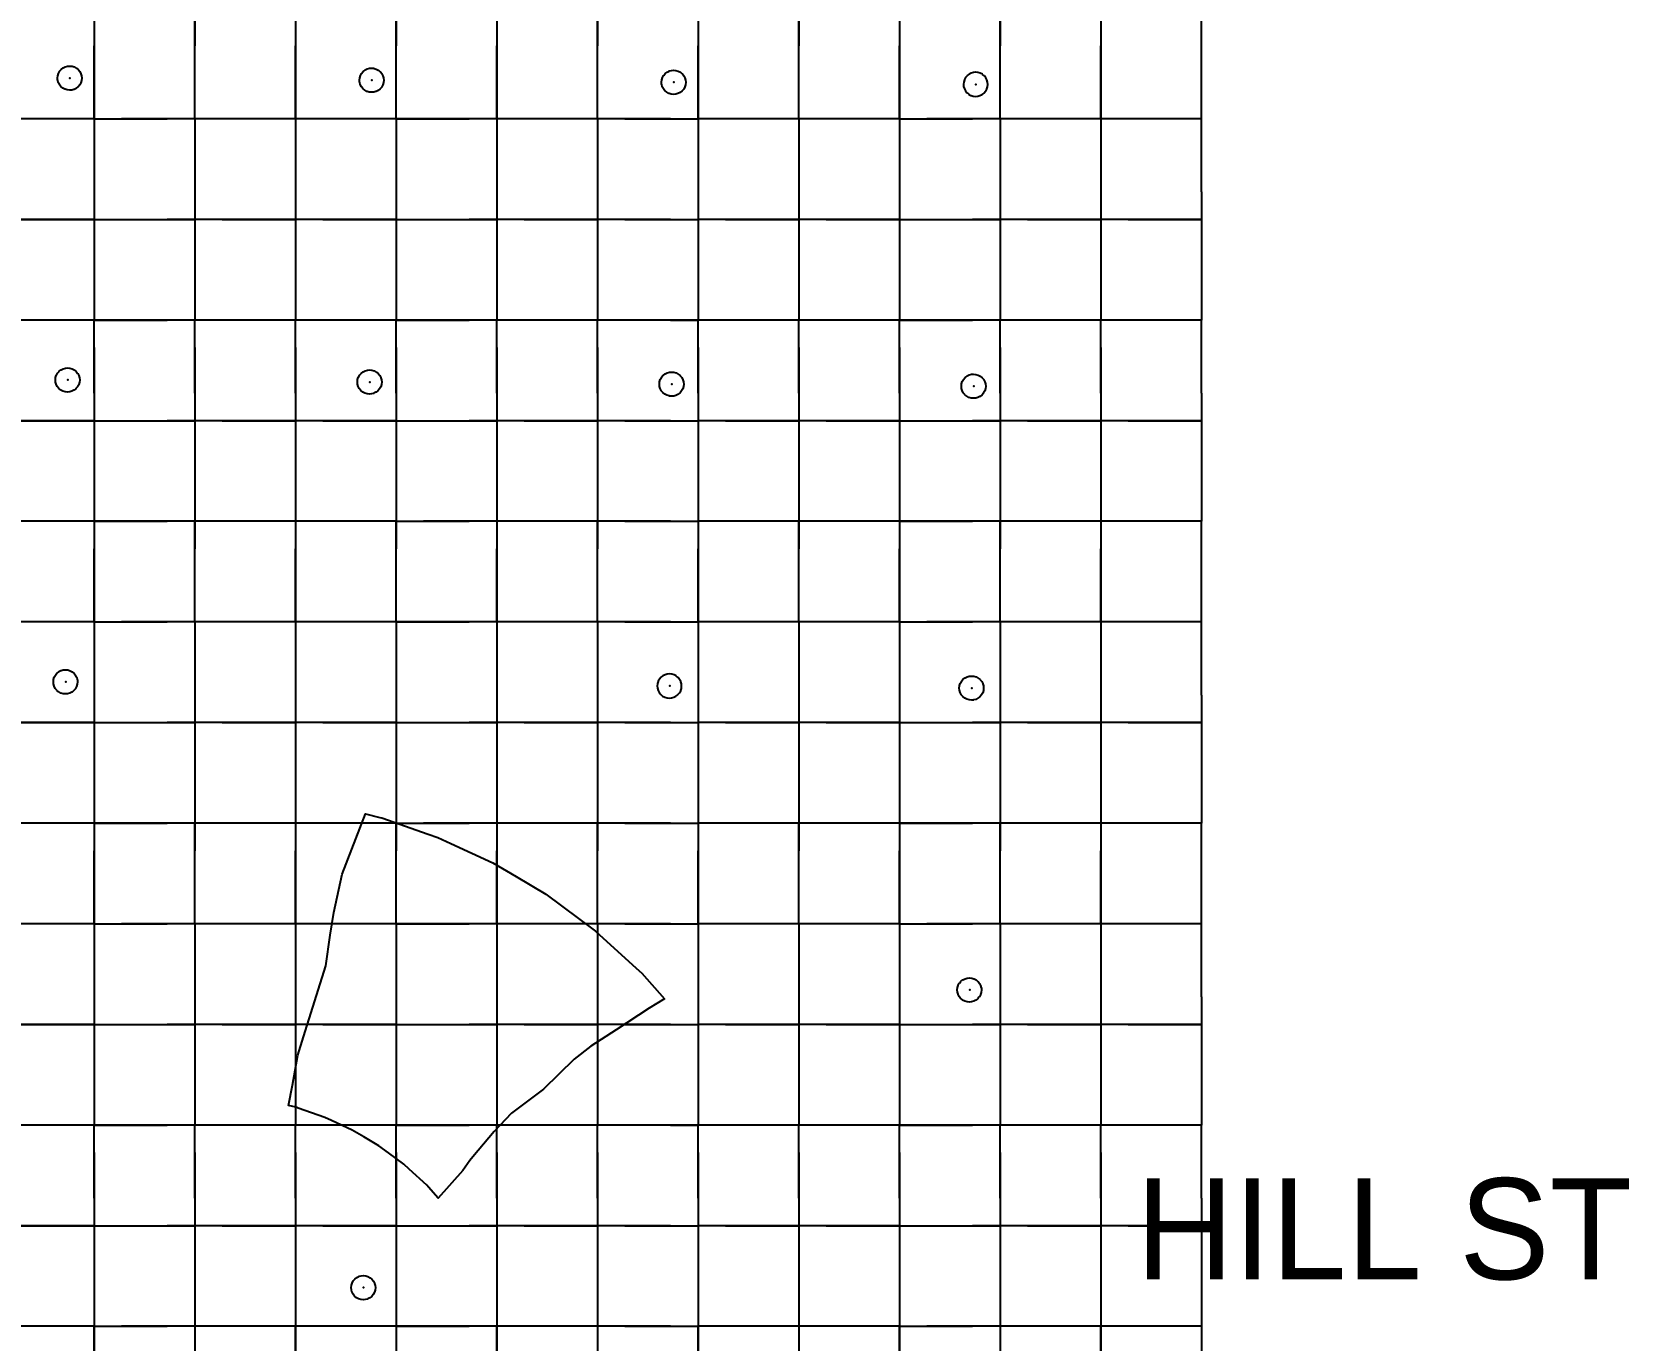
# Model space of a CAD drawing. Header units: metres. Extents: x 0 to 438, y -24 to 612.
# Drawn here: x 255.4 to 398.2, y 295.8 to 412.8 of the extents above; entities that cross this region are included whole.
import ezdxf

# ---------------------------------------------------------------- set-up
doc = ezdxf.new("R2010")
doc.units = ezdxf.units.M
for name, color, linetype in [('LAYER_01_CUT', 7, 'Continuous'), ('LAYER_04_GRID', 7, 'Continuous'), ('LAYER_05_LABELS', 7, 'Continuous')]:
    doc.layers.add(name, color=color, linetype=linetype)

msp = doc.modelspace()

# ---------------------------------------------------------------- linework, layer by layer
at = {"layer": 'LAYER_01_CUT'}
for points in [[(263.46, 414), (261, 414), (261, 407.46), (261, 405), (261, 398.46)], [(261, 414), (261, 411.54)], [(270, 407.46), (270, 414), (270, 411.54)], [(281.46, 414), (279, 414), (279, 407.46), (279, 405), (279, 398.46)], [(279, 414), (279, 411.54)], [(288, 407.46), (288, 414), (288, 411.54)], [(299.46, 414), (297, 414), (297, 407.46), (297, 405), (297, 398.46)], [(297, 414), (297, 411.54)], [(306, 407.46), (306, 414), (306, 411.54)], [(317.46, 414), (315, 414), (315, 407.46), (315, 405), (315, 398.46)], [(315, 414), (315, 411.54)], [(324, 407.46), (324, 414), (324, 411.54)], [(335.46, 414), (333, 414), (333, 407.46), (333, 405), (333, 398.46)], [(333, 414), (333, 411.54)], [(342, 407.46), (342, 414), (342, 411.54)], [(360, 398.46), (360, 405), (360, 407.46), (360, 414), (353.46, 414), (351, 414), (351, 407.46), (351, 405), (351, 398.46)], [(351, 414), (351, 411.54)], [(261, 405), (261, 411.54)], [(270, 405), (270, 411.54)], [(279, 405), (279, 411.54)], [(288, 405), (288, 411.54)], [(297, 405), (297, 411.54)], [(306, 405), (306, 411.54)], [(315, 405), (315, 411.54)], [(324, 405), (324, 411.54)], [(333, 405), (333, 411.54)], [(342, 405), (342, 411.54)], [(351, 405), (351, 411.54)], [(259.03, 409.7), (259.22, 409.64), (259.23, 409.64), (259.41, 409.54), (259.42, 409.53), (259.58, 409.4), (259.59, 409.39), (259.72, 409.23), (259.73, 409.22), (259.82, 409.03), (259.82, 409.03), (259.88, 408.83), (259.88, 408.83), (259.89, 408.64), (259.89, 408.63), (259.87, 408.43), (259.87, 408.43), (259.81, 408.23), (259.81, 408.22), (259.71, 408.04), (259.71, 408.03), (259.57, 407.87), (259.56, 407.86), (259.4, 407.73), (259.39, 407.72), (259.21, 407.63), (259.2, 407.63), (259.01, 407.57), (259, 407.57), (258.81, 407.56), (258.8, 407.56), (258.61, 407.58), (258.6, 407.58), (258.4, 407.64), (258.39, 407.64), (258.21, 407.74), (258.2, 407.74), (258.04, 407.88), (258.03, 407.89), (257.9, 408.05), (257.9, 408.06), (257.8, 408.24), (257.8, 408.25), (257.75, 408.44), (257.74, 408.45), (257.73, 408.64), (257.73, 408.65), (257.75, 408.85), (257.75, 408.85), (257.81, 409.05), (257.81, 409.06), (257.91, 409.24), (257.92, 409.25), (258.05, 409.41), (258.06, 409.42), (258.23, 409.55), (258.23, 409.55), (258.42, 409.65), (258.42, 409.65), (258.62, 409.7), (258.62, 409.71), (258.81, 409.72), (258.82, 409.72), (259.02, 409.7), (259.03, 409.7)], [(286.4, 407.54), (286.39, 407.54), (286.21, 407.44), (286.2, 407.44), (286.01, 407.39), (286, 407.39), (285.81, 407.37), (285.8, 407.37), (285.6, 407.39), (285.6, 407.39), (285.4, 407.45), (285.39, 407.45), (285.21, 407.55), (285.2, 407.56), (285.04, 407.69), (285.03, 407.7), (284.9, 407.87), (284.9, 407.87), (284.8, 408.06), (284.8, 408.07), (284.75, 408.26), (284.74, 408.27), (284.73, 408.45), (284.73, 408.46), (284.75, 408.66), (284.75, 408.67), (284.81, 408.86), (284.81, 408.87), (284.91, 409.06), (284.92, 409.06), (285.05, 409.23), (285.06, 409.23), (285.22, 409.36), (285.23, 409.37), (285.42, 409.46), (285.42, 409.46), (285.62, 409.52), (285.62, 409.52), (285.81, 409.54), (285.82, 409.54), (286.02, 409.52), (286.03, 409.51), (286.22, 409.45), (286.23, 409.45), (286.41, 409.35), (286.42, 409.35), (286.58, 409.21), (286.59, 409.21), (286.72, 409.04), (286.73, 409.03), (286.82, 408.85), (286.82, 408.84), (286.88, 408.65), (286.88, 408.64), (286.89, 408.45), (286.89, 408.45), (286.87, 408.25), (286.87, 408.24), (286.81, 408.04), (286.81, 408.03), (286.71, 407.85), (286.71, 407.84), (286.57, 407.68), (286.56, 407.67), (286.4, 407.54)], [(311.92, 408.88), (312.05, 409.04), (312.06, 409.05), (312.22, 409.18), (312.23, 409.18), (312.42, 409.27), (312.42, 409.28), (312.62, 409.33), (312.62, 409.33), (312.81, 409.35), (312.82, 409.35), (313.02, 409.33), (313.02, 409.33), (313.22, 409.27), (313.23, 409.27), (313.41, 409.17), (313.42, 409.16), (313.58, 409.02), (313.59, 409.02), (313.72, 408.85), (313.73, 408.85), (313.82, 408.66), (313.82, 408.65), (313.88, 408.46), (313.88, 408.45), (313.89, 408.27), (313.89, 408.26), (313.87, 408.06), (313.87, 408.05), (313.81, 407.86), (313.81, 407.85), (313.71, 407.66), (313.71, 407.66), (313.57, 407.49), (313.56, 407.49), (313.4, 407.36), (313.39, 407.35), (313.2, 407.26), (313.2, 407.25), (313.01, 407.2), (313, 407.2), (312.81, 407.18), (312.8, 407.18), (312.6, 407.2), (312.6, 407.2), (312.4, 407.26), (312.39, 407.27), (312.21, 407.37), (312.2, 407.37), (312.04, 407.51), (312.03, 407.51), (311.9, 407.68), (311.9, 407.69), (311.8, 407.87), (311.8, 407.88), (311.75, 408.07), (311.74, 408.08), (311.73, 408.27), (311.73, 408.27), (311.75, 408.47), (311.75, 408.48), (311.81, 408.68), (311.81, 408.69), (311.91, 408.87), (311.92, 408.88)], [(338.73, 408.09), (338.73, 408.08), (338.74, 407.89), (338.74, 407.88), (338.8, 407.69), (338.8, 407.69), (338.89, 407.5), (338.9, 407.49), (339.03, 407.33), (339.04, 407.32), (339.2, 407.19), (339.21, 407.18), (339.39, 407.08), (339.4, 407.08), (339.6, 407.02), (339.6, 407.02), (339.8, 407), (339.81, 407), (340, 407.01), (340, 407.02), (340.2, 407.07), (340.2, 407.07), (340.39, 407.16), (340.4, 407.17), (340.56, 407.3), (340.57, 407.31), (340.7, 407.47), (340.71, 407.48), (340.81, 407.66), (340.81, 407.67), (340.87, 407.87), (340.87, 407.87), (340.89, 408.07), (340.89, 408.08), (340.88, 408.27), (340.87, 408.28), (340.82, 408.47), (340.82, 408.47), (340.72, 408.66), (340.72, 408.67), (340.59, 408.83), (340.58, 408.84), (340.42, 408.97), (340.41, 408.98), (340.23, 409.08), (340.22, 409.08), (340.02, 409.14), (340.02, 409.14), (339.82, 409.16), (339.81, 409.16), (339.62, 409.15), (339.61, 409.14), (339.42, 409.09), (339.42, 409.09), (339.23, 409), (339.22, 408.99), (339.06, 408.86), (339.05, 408.85), (338.91, 408.69), (338.91, 408.68), (338.81, 408.5), (338.81, 408.49), (338.75, 408.29), (338.75, 408.29), (338.73, 408.09)], [(270, 405), (270, 407.46)], [(288, 405), (288, 407.46)], [(306, 405), (306, 407.46)], [(324, 405), (324, 407.46)], [(342, 405), (342, 407.46)], [(258.54, 405), (252, 405)], [(261, 405), (254.46, 405)], [(261, 405), (258.54, 405)], [(261, 405), (261, 402.54)], [(261, 405), (263.46, 405)], [(261, 405), (267.54, 405)], [(270, 405), (263.46, 405)], [(270, 405), (267.54, 405)], [(272.46, 405), (270, 405), (270, 398.46)], [(276.54, 405), (270, 405)], [(270, 405), (270, 402.54)], [(279, 405), (272.46, 405)], [(279, 405), (276.54, 405)], [(281.46, 405), (279, 405)], [(285.54, 405), (279, 405)], [(279, 405), (279, 402.54)], [(288, 405), (281.46, 405)], [(288, 405), (285.54, 405)], [(290.46, 405), (288, 405), (288, 398.46)], [(288, 405), (288, 402.54)], [(288, 405), (294.54, 405)], [(297, 405), (290.46, 405)], [(297, 405), (294.54, 405)], [(299.46, 405), (297, 405)], [(303.54, 405), (297, 405)], [(297, 405), (297, 402.54)], [(306, 405), (299.46, 405)], [(306, 405), (303.54, 405)], [(308.46, 405), (306, 405), (306, 398.46)], [(312.54, 405), (306, 405)], [(306, 405), (306, 402.54)], [(308.46, 405), (315, 405)], [(312.54, 405), (315, 405)], [(317.46, 405), (315, 405)], [(321.54, 405), (315, 405)], [(315, 405), (315, 402.54)], [(324, 405), (317.46, 405)], [(324, 405), (321.54, 405)], [(326.46, 405), (324, 405), (324, 398.46)], [(330.54, 405), (324, 405)], [(324, 405), (324, 402.54)], [(333, 405), (326.46, 405)], [(333, 405), (330.54, 405)], [(333, 405), (333, 402.54)], [(333, 405), (335.46, 405)], [(333, 405), (339.54, 405)], [(342, 405), (335.46, 405)], [(342, 405), (339.54, 405)], [(344.46, 405), (342, 405), (342, 398.46)], [(348.54, 405), (342, 405)], [(342, 405), (342, 402.54)], [(351, 405), (344.46, 405)], [(351, 405), (348.54, 405)], [(353.46, 405), (351, 405)], [(357.54, 405), (351, 405)], [(351, 405), (351, 402.54)], [(360, 405), (353.46, 405)], [(360, 405), (357.54, 405)], [(261, 402.54), (261, 396)], [(270, 402.54), (270, 396)], [(279, 402.54), (279, 396)], [(288, 402.54), (288, 396)], [(297, 402.54), (297, 396)], [(306, 402.54), (306, 396)], [(315, 402.54), (315, 396)], [(324, 402.54), (324, 396)], [(333, 402.54), (333, 396)], [(342, 402.54), (342, 396)], [(351, 402.54), (351, 396)], [(261, 398.46), (261, 396)], [(270, 398.46), (270, 396)], [(279, 398.46), (279, 396)], [(288, 398.46), (288, 396)], [(297, 398.46), (297, 396)], [(306, 398.46), (306, 396)], [(315, 398.46), (315, 396)], [(324, 398.46), (324, 396)], [(333, 398.46), (333, 396)], [(342, 398.46), (342, 396)], [(351, 398.46), (351, 396)], [(360, 398.46), (360, 396)], [(258.54, 396), (252, 396)], [(254.46, 396), (261, 396), (261, 389.46)], [(261, 396), (258.54, 396)], [(261, 396), (261, 393.54)], [(261, 396), (263.46, 396)], [(261, 396), (267.54, 396)], [(263.46, 396), (270, 396), (270, 389.46)], [(270, 396), (267.54, 396)], [(272.46, 396), (270, 396)], [(276.54, 396), (270, 396)], [(270, 396), (270, 393.54)], [(272.46, 396), (279, 396), (279, 389.46)], [(279, 396), (276.54, 396)], [(281.46, 396), (279, 396)], [(285.54, 396), (279, 396)], [(279, 396), (279, 393.54)], [(281.46, 396), (288, 396), (288, 389.46)], [(288, 396), (285.54, 396)], [(288, 396), (288, 393.54)], [(288, 396), (290.46, 396)], [(288, 396), (294.54, 396)], [(290.46, 396), (297, 396), (297, 389.46)], [(297, 396), (294.54, 396)], [(299.46, 396), (297, 396)], [(303.54, 396), (297, 396)], [(297, 396), (297, 393.54)], [(299.46, 396), (306, 396), (306, 389.46)], [(306, 396), (303.54, 396)], [(308.46, 396), (306, 396)], [(312.54, 396), (306, 396)], [(306, 396), (306, 393.54)], [(308.46, 396), (315, 396), (315, 389.46)], [(312.54, 396), (315, 396)], [(317.46, 396), (315, 396)], [(321.54, 396), (315, 396)], [(315, 396), (315, 393.54)], [(317.46, 396), (324, 396), (324, 389.46)], [(324, 396), (321.54, 396)], [(326.46, 396), (324, 396)], [(330.54, 396), (324, 396)], [(324, 396), (324, 393.54)], [(326.46, 396), (333, 396), (333, 389.46)], [(333, 396), (330.54, 396)], [(333, 396), (333, 393.54)], [(333, 396), (335.46, 396)], [(333, 396), (339.54, 396)], [(335.46, 396), (342, 396), (342, 389.46)], [(342, 396), (339.54, 396)], [(344.46, 396), (342, 396)], [(348.54, 396), (342, 396)], [(342, 396), (342, 393.54)], [(344.46, 396), (351, 396), (351, 389.46)], [(351, 396), (348.54, 396)], [(353.46, 396), (351, 396)], [(357.54, 396), (351, 396)], [(351, 396), (351, 393.54)], [(353.46, 396), (360, 396), (360, 389.46)], [(360, 396), (357.54, 396)], [(261, 393.54), (261, 387)], [(270, 393.54), (270, 387)], [(279, 393.54), (279, 387)], [(288, 393.54), (288, 387)], [(297, 393.54), (297, 387)], [(306, 393.54), (306, 387)], [(315, 393.54), (315, 387)], [(324, 393.54), (324, 387)], [(333, 393.54), (333, 387)], [(342, 393.54), (342, 387)], [(351, 393.54), (351, 387)], [(261, 389.46), (261, 387)], [(270, 389.46), (270, 387)], [(279, 389.46), (279, 387)], [(288, 389.46), (288, 387)], [(297, 389.46), (297, 387)], [(306, 389.46), (306, 387)], [(315, 389.46), (315, 387)], [(324, 389.46), (324, 387)], [(333, 389.46), (333, 387)], [(342, 389.46), (342, 387)], [(351, 389.46), (351, 387)], [(360, 389.46), (360, 387)], [(258.54, 387), (252, 387)], [(360, 380.46), (360, 387), (353.46, 387), (351, 387), (344.46, 387), (342, 387), (335.46, 387), (333, 387), (326.46, 387), (324, 387), (317.46, 387), (315, 387), (308.46, 387), (306, 387), (299.46, 387), (297, 387), (290.46, 387), (288, 387), (281.46, 387), (279, 387), (272.46, 387), (270, 387), (263.46, 387), (261, 387), (254.46, 387)], [(261, 387), (258.54, 387)], [(261, 380.46), (261, 387)], [(261, 384.54), (261, 387)], [(261, 387), (267.54, 387)], [(270, 387), (267.54, 387)], [(276.54, 387), (270, 387)], [(270, 380.46), (270, 387)], [(270, 384.54), (270, 387)], [(279, 387), (276.54, 387)], [(285.54, 387), (279, 387)], [(279, 380.46), (279, 387)], [(279, 384.54), (279, 387)], [(288, 387), (285.54, 387)], [(288, 380.46), (288, 387)], [(288, 384.54), (288, 387)], [(288, 387), (294.54, 387)], [(297, 387), (294.54, 387)], [(303.54, 387), (297, 387)], [(297, 380.46), (297, 387)], [(297, 384.54), (297, 387)], [(306, 387), (303.54, 387)], [(312.54, 387), (306, 387)], [(306, 380.46), (306, 387)], [(306, 384.54), (306, 387)], [(312.54, 387), (315, 387)], [(321.54, 387), (315, 387)], [(315, 380.46), (315, 387)], [(315, 384.54), (315, 387)], [(324, 387), (321.54, 387)], [(330.54, 387), (324, 387)], [(324, 380.46), (324, 387)], [(324, 384.54), (324, 387)], [(333, 387), (330.54, 387)], [(333, 380.46), (333, 387)], [(333, 384.54), (333, 387)], [(333, 387), (339.54, 387)], [(342, 387), (339.54, 387)], [(348.54, 387), (342, 387)], [(342, 380.46), (342, 387)], [(342, 384.54), (342, 387)], [(351, 387), (348.54, 387)], [(357.54, 387), (351, 387)], [(351, 380.46), (351, 387)], [(351, 384.54), (351, 387)], [(360, 387), (357.54, 387)], [(261, 384.54), (261, 378)], [(270, 384.54), (270, 378)], [(279, 384.54), (279, 378)], [(288, 384.54), (288, 378)], [(297, 384.54), (297, 378)], [(306, 384.54), (306, 378)], [(315, 384.54), (315, 378)], [(324, 384.54), (324, 378)], [(333, 384.54), (333, 378)], [(342, 384.54), (342, 378)], [(351, 384.54), (351, 378)], [(257.87, 382.41), (257.87, 382.42), (258.04, 382.55), (258.05, 382.56), (258.23, 382.65), (258.24, 382.65), (258.43, 382.7), (258.44, 382.71), (258.62, 382.72), (258.63, 382.72), (258.83, 382.7), (258.84, 382.7), (259.03, 382.64), (259.04, 382.64), (259.23, 382.54), (259.24, 382.53), (259.4, 382.4), (259.4, 382.39), (259.53, 382.23), (259.54, 382.22), (259.63, 382.03), (259.64, 382.03), (259.69, 381.84), (259.69, 381.83), (259.71, 381.64), (259.71, 381.63), (259.69, 381.43), (259.69, 381.43), (259.63, 381.23), (259.62, 381.22), (259.52, 381.04), (259.52, 381.03), (259.38, 380.87), (259.38, 380.86), (259.21, 380.73), (259.2, 380.72), (259.02, 380.63), (259.01, 380.63), (258.82, 380.58), (258.81, 380.57), (258.62, 380.56), (258.62, 380.56), (258.42, 380.58), (258.41, 380.58), (258.21, 380.64), (258.21, 380.64), (258.02, 380.74), (258.01, 380.75), (257.85, 380.88), (257.85, 380.89), (257.71, 381.05), (257.71, 381.06), (257.62, 381.25), (257.61, 381.25), (257.56, 381.44), (257.56, 381.45), (257.54, 381.64), (257.54, 381.65), (257.56, 381.85), (257.56, 381.85), (257.62, 382.05), (257.63, 382.06), (257.73, 382.24), (257.73, 382.25), (257.87, 382.41)], [(285.24, 382.47), (285.43, 382.52), (285.44, 382.52), (285.62, 382.54), (285.63, 382.54), (285.83, 382.52), (285.84, 382.52), (286.03, 382.46), (286.04, 382.45), (286.23, 382.35), (286.24, 382.35), (286.4, 382.21), (286.4, 382.21), (286.53, 382.04), (286.54, 382.03), (286.63, 381.85), (286.64, 381.84), (286.69, 381.65), (286.69, 381.64), (286.71, 381.45), (286.71, 381.45), (286.69, 381.25), (286.69, 381.24), (286.63, 381.04), (286.62, 381.04), (286.52, 380.85), (286.52, 380.84), (286.38, 380.68), (286.38, 380.67), (286.21, 380.54), (286.2, 380.54), (286.02, 380.45), (286.01, 380.44), (285.82, 380.39), (285.81, 380.39), (285.62, 380.37), (285.62, 380.37), (285.42, 380.39), (285.41, 380.39), (285.21, 380.45), (285.21, 380.45), (285.02, 380.55), (285.01, 380.56), (284.85, 380.7), (284.85, 380.7), (284.71, 380.87), (284.71, 380.87), (284.62, 381.06), (284.61, 381.07), (284.56, 381.26), (284.56, 381.27), (284.54, 381.45), (284.54, 381.46), (284.56, 381.66), (284.56, 381.67), (284.62, 381.86), (284.63, 381.87), (284.73, 382.06), (284.73, 382.06), (284.87, 382.23), (284.87, 382.23), (285.04, 382.36), (285.04, 382.37), (285.23, 382.46), (285.24, 382.47)], [(313.23, 382.17), (313.23, 382.16), (313.4, 382.03), (313.4, 382.02), (313.53, 381.85), (313.54, 381.85), (313.63, 381.66), (313.64, 381.65), (313.69, 381.46), (313.69, 381.45), (313.71, 381.27), (313.71, 381.26), (313.69, 381.06), (313.69, 381.05), (313.63, 380.86), (313.62, 380.85), (313.52, 380.66), (313.52, 380.66), (313.38, 380.49), (313.38, 380.49), (313.21, 380.36), (313.2, 380.35), (313.02, 380.26), (313.01, 380.26), (312.82, 380.2), (312.81, 380.2), (312.62, 380.18), (312.62, 380.18), (312.42, 380.2), (312.41, 380.21), (312.21, 380.27), (312.2, 380.27), (312.02, 380.37), (312.01, 380.37), (311.85, 380.51), (311.84, 380.51), (311.71, 380.68), (311.71, 380.69), (311.62, 380.87), (311.61, 380.88), (311.56, 381.07), (311.56, 381.08), (311.54, 381.27), (311.54, 381.27), (311.56, 381.47), (311.56, 381.48), (311.62, 381.68), (311.62, 381.69), (311.72, 381.87), (311.73, 381.88), (311.86, 382.04), (311.87, 382.05), (312.04, 382.18), (312.04, 382.18), (312.23, 382.28), (312.24, 382.28), (312.43, 382.33), (312.44, 382.33), (312.62, 382.35), (312.63, 382.35), (312.83, 382.33), (312.84, 382.33), (313.03, 382.27), (313.04, 382.27), (313.23, 382.17)], [(338.61, 380.69), (338.56, 380.89), (338.56, 380.89), (338.54, 381.08), (338.54, 381.09), (338.56, 381.29), (338.56, 381.3), (338.62, 381.49), (338.62, 381.5), (338.72, 381.68), (338.73, 381.69), (338.86, 381.85), (338.87, 381.86), (339.04, 381.99), (339.04, 382), (339.23, 382.09), (339.24, 382.09), (339.43, 382.15), (339.44, 382.15), (339.62, 382.16), (339.63, 382.16), (339.83, 382.14), (339.84, 382.14), (340.03, 382.08), (340.04, 382.08), (340.23, 381.98), (340.23, 381.98), (340.4, 381.84), (340.4, 381.83), (340.53, 381.67), (340.54, 381.66), (340.63, 381.48), (340.64, 381.47), (340.69, 381.28), (340.69, 381.27), (340.71, 381.08), (340.71, 381.07), (340.69, 380.87), (340.69, 380.87), (340.62, 380.67), (340.62, 380.66), (340.52, 380.48), (340.52, 380.47), (340.38, 380.31), (340.38, 380.3), (340.21, 380.17), (340.2, 380.17), (340.02, 380.07), (340.01, 380.07), (339.82, 380.02), (339.81, 380.01), (339.62, 380), (339.62, 380), (339.42, 380.02), (339.41, 380.02), (339.21, 380.08), (339.2, 380.08), (339.02, 380.18), (339.01, 380.19), (338.85, 380.32), (338.84, 380.33), (338.71, 380.49), (338.71, 380.5), (338.62, 380.69), (338.61, 380.69)], [(261, 380.46), (261, 378)], [(270, 380.46), (270, 378)], [(279, 380.46), (279, 378)], [(288, 380.46), (288, 378)], [(297, 380.46), (297, 378)], [(306, 380.46), (306, 378)], [(315, 380.46), (315, 378)], [(324, 380.46), (324, 378)], [(333, 380.46), (333, 378)], [(342, 380.46), (342, 378)], [(351, 380.46), (351, 378)], [(360, 380.46), (360, 378)], [(258.54, 378), (252, 378)], [(254.46, 378), (261, 378), (261, 371.46)], [(261, 378), (258.54, 378)], [(261, 378), (261, 375.54)], [(261, 378), (263.46, 378)], [(261, 378), (267.54, 378)], [(263.46, 378), (270, 378), (270, 371.46)], [(270, 378), (267.54, 378)], [(272.46, 378), (270, 378)], [(276.54, 378), (270, 378)], [(270, 378), (270, 375.54)], [(272.46, 378), (279, 378), (279, 371.46)], [(279, 378), (276.54, 378)], [(281.46, 378), (279, 378)], [(285.54, 378), (279, 378)], [(279, 378), (279, 375.54)], [(281.46, 378), (288, 378), (288, 371.46)], [(288, 378), (285.54, 378)], [(288, 378), (288, 375.54)], [(288, 378), (290.46, 378)], [(288, 378), (294.54, 378)], [(290.46, 378), (297, 378), (297, 371.46)], [(297, 378), (294.54, 378)], [(299.46, 378), (297, 378)], [(303.54, 378), (297, 378)], [(297, 378), (297, 375.54)], [(299.46, 378), (306, 378), (306, 371.46)], [(306, 378), (303.54, 378)], [(308.46, 378), (306, 378)], [(312.54, 378), (306, 378)], [(306, 378), (306, 375.54)], [(308.46, 378), (315, 378), (315, 371.46)], [(312.54, 378), (315, 378)], [(317.46, 378), (315, 378)], [(321.54, 378), (315, 378)], [(315, 378), (315, 375.54)], [(317.46, 378), (324, 378), (324, 371.46)], [(324, 378), (321.54, 378)], [(326.46, 378), (324, 378)], [(330.54, 378), (324, 378)], [(324, 378), (324, 375.54)], [(326.46, 378), (333, 378), (333, 371.46)], [(333, 378), (330.54, 378)], [(333, 378), (333, 375.54)], [(333, 378), (335.46, 378)], [(333, 378), (339.54, 378)], [(335.46, 378), (342, 378), (342, 371.46)], [(342, 378), (339.54, 378)], [(344.46, 378), (342, 378)], [(348.54, 378), (342, 378)], [(342, 378), (342, 375.54)], [(344.46, 378), (351, 378), (351, 371.46)], [(351, 378), (348.54, 378)], [(353.46, 378), (351, 378)], [(357.54, 378), (351, 378)], [(351, 378), (351, 375.54)], [(353.46, 378), (360, 378), (360, 371.46)], [(360, 378), (357.54, 378)], [(261, 375.54), (261, 369)], [(270, 375.54), (270, 369)], [(279, 375.54), (279, 369)], [(288, 375.54), (288, 369)], [(297, 375.54), (297, 369)], [(306, 375.54), (306, 369)], [(315, 375.54), (315, 369)], [(324, 375.54), (324, 369)], [(333, 375.54), (333, 369)], [(342, 375.54), (342, 369)], [(351, 375.54), (351, 369)], [(261, 371.46), (261, 369)], [(270, 371.46), (270, 369)], [(279, 371.46), (279, 369)], [(288, 371.46), (288, 369)], [(297, 371.46), (297, 369)], [(306, 371.46), (306, 369)], [(315, 371.46), (315, 369)], [(324, 371.46), (324, 369)], [(333, 371.46), (333, 369)], [(342, 371.46), (342, 369)], [(351, 371.46), (351, 369)], [(360, 371.46), (360, 369)], [(258.54, 369), (252, 369)], [(261, 369), (254.46, 369)], [(261, 369), (258.54, 369)], [(263.46, 369), (261, 369), (261, 362.46), (261, 360), (261, 353.46)], [(261, 369), (261, 366.54)], [(261, 369), (267.54, 369)], [(270, 369), (263.46, 369)], [(270, 369), (267.54, 369)], [(270, 362.46), (270, 369), (270, 366.54)], [(272.46, 369), (270, 369)], [(276.54, 369), (270, 369)], [(279, 369), (272.46, 369)], [(279, 369), (276.54, 369)], [(281.46, 369), (279, 369), (279, 362.46), (279, 360), (279, 353.46)], [(285.54, 369), (279, 369)], [(279, 369), (279, 366.54)], [(288, 369), (281.46, 369)], [(288, 369), (285.54, 369)], [(288, 362.46), (288, 369), (288, 366.54)], [(288, 369), (290.46, 369)], [(288, 369), (294.54, 369)], [(297, 369), (290.46, 369)], [(297, 369), (294.54, 369)], [(299.46, 369), (297, 369), (297, 362.46), (297, 360), (297, 353.46)], [(303.54, 369), (297, 369)], [(297, 369), (297, 366.54)], [(306, 369), (299.46, 369)], [(306, 369), (303.54, 369)], [(306, 362.46), (306, 369), (306, 366.54)], [(308.46, 369), (306, 369)], [(312.54, 369), (306, 369)], [(308.46, 369), (315, 369)], [(312.54, 369), (315, 369)], [(317.46, 369), (315, 369), (315, 362.46), (315, 360), (315, 353.46)], [(321.54, 369), (315, 369)], [(315, 369), (315, 366.54)], [(324, 369), (317.46, 369)], [(324, 369), (321.54, 369)], [(324, 362.46), (324, 369), (324, 366.54)], [(326.46, 369), (324, 369)], [(330.54, 369), (324, 369)], [(333, 369), (326.46, 369)], [(333, 369), (330.54, 369)], [(335.46, 369), (333, 369), (333, 362.46), (333, 360), (333, 353.46)], [(333, 369), (333, 366.54)], [(333, 369), (339.54, 369)], [(342, 369), (335.46, 369)], [(342, 369), (339.54, 369)], [(342, 362.46), (342, 369), (342, 366.54)], [(344.46, 369), (342, 369)], [(348.54, 369), (342, 369)], [(351, 369), (344.46, 369)], [(351, 369), (348.54, 369)], [(360, 353.46), (360, 360), (360, 362.46), (360, 369), (353.46, 369), (351, 369), (351, 362.46), (351, 360), (351, 353.46)], [(357.54, 369), (351, 369)], [(351, 369), (351, 366.54)], [(360, 369), (357.54, 369)], [(261, 360), (261, 366.54)], [(270, 360), (270, 366.54)], [(279, 360), (279, 366.54)], [(288, 360), (288, 366.54)], [(297, 360), (297, 366.54)], [(306, 360), (306, 366.54)], [(315, 360), (315, 366.54)], [(324, 360), (324, 366.54)], [(333, 360), (333, 366.54)], [(342, 360), (342, 366.54)], [(351, 360), (351, 366.54)], [(270, 360), (270, 362.46)], [(288, 360), (288, 362.46)], [(306, 360), (306, 362.46)], [(324, 360), (324, 362.46)], [(342, 360), (342, 362.46)], [(258.54, 360), (252, 360)], [(261, 360), (254.46, 360)], [(261, 360), (258.54, 360)], [(261, 360), (261, 357.54)], [(261, 360), (263.46, 360)], [(261, 360), (267.54, 360)], [(270, 360), (263.46, 360)], [(270, 360), (267.54, 360)], [(272.46, 360), (270, 360), (270, 353.46)], [(276.54, 360), (270, 360)], [(270, 360), (270, 357.54)], [(279, 360), (272.46, 360)], [(279, 360), (276.54, 360)], [(281.46, 360), (279, 360)], [(285.54, 360), (279, 360)], [(279, 360), (279, 357.54)], [(288, 360), (281.46, 360)], [(288, 360), (285.54, 360)], [(290.46, 360), (288, 360), (288, 353.46)], [(288, 360), (288, 357.54)], [(288, 360), (294.54, 360)], [(297, 360), (290.46, 360)], [(297, 360), (294.54, 360)], [(299.46, 360), (297, 360)], [(303.54, 360), (297, 360)], [(297, 360), (297, 357.54)], [(306, 360), (299.46, 360)], [(306, 360), (303.54, 360)], [(308.46, 360), (306, 360), (306, 353.46)], [(312.54, 360), (306, 360)], [(306, 360), (306, 357.54)], [(308.46, 360), (315, 360)], [(312.54, 360), (315, 360)], [(317.46, 360), (315, 360)], [(321.54, 360), (315, 360)], [(315, 360), (315, 357.54)], [(324, 360), (317.46, 360)], [(324, 360), (321.54, 360)], [(326.46, 360), (324, 360), (324, 353.46)], [(330.54, 360), (324, 360)], [(324, 360), (324, 357.54)], [(333, 360), (326.46, 360)], [(333, 360), (330.54, 360)], [(333, 360), (333, 357.54)], [(333, 360), (335.46, 360)], [(333, 360), (339.54, 360)], [(342, 360), (335.46, 360)], [(342, 360), (339.54, 360)], [(344.46, 360), (342, 360), (342, 353.46)], [(348.54, 360), (342, 360)], [(342, 360), (342, 357.54)], [(351, 360), (344.46, 360)], [(351, 360), (348.54, 360)], [(353.46, 360), (351, 360)], [(357.54, 360), (351, 360)], [(351, 360), (351, 357.54)], [(360, 360), (353.46, 360)], [(360, 360), (357.54, 360)], [(261, 357.54), (261, 351)], [(270, 357.54), (270, 351)], [(279, 357.54), (279, 351)], [(288, 357.54), (288, 351)], [(297, 357.54), (297, 351)], [(306, 357.54), (306, 351)], [(315, 357.54), (315, 351)], [(324, 357.54), (324, 351)], [(333, 357.54), (333, 351)], [(342, 357.54), (342, 351)], [(351, 357.54), (351, 351)], [(259.02, 353.73), (258.83, 353.63), (258.83, 353.63), (258.63, 353.58), (258.63, 353.57), (258.44, 353.56), (258.43, 353.56), (258.23, 353.58), (258.22, 353.58), (258.03, 353.64), (258.02, 353.64), (257.84, 353.74), (257.83, 353.75), (257.67, 353.88), (257.66, 353.89), (257.53, 354.05), (257.52, 354.06), (257.43, 354.25), (257.43, 354.25), (257.37, 354.45), (257.37, 354.45), (257.36, 354.64), (257.36, 354.65), (257.38, 354.85), (257.38, 354.86), (257.44, 355.05), (257.44, 355.06), (257.54, 355.24), (257.54, 355.25), (257.68, 355.41), (257.69, 355.42), (257.85, 355.55), (257.86, 355.56), (258.04, 355.65), (258.05, 355.65), (258.24, 355.71), (258.25, 355.71), (258.44, 355.72), (258.45, 355.72), (258.64, 355.7), (258.65, 355.7), (258.85, 355.64), (258.86, 355.64), (259.04, 355.54), (259.05, 355.54), (259.21, 355.4), (259.22, 355.39), (259.35, 355.23), (259.35, 355.22), (259.45, 355.04), (259.45, 355.03), (259.5, 354.84), (259.51, 354.83), (259.52, 354.64), (259.52, 354.63), (259.5, 354.43), (259.5, 354.43), (259.44, 354.23), (259.44, 354.22), (259.34, 354.04), (259.33, 354.03), (259.2, 353.87), (259.19, 353.86), (259.03, 353.73), (259.02, 353.73)], [(312.63, 353.2), (312.82, 353.26), (312.83, 353.26), (313.02, 353.35), (313.02, 353.36), (313.19, 353.49), (313.2, 353.5), (313.33, 353.66), (313.34, 353.66), (313.44, 353.85), (313.44, 353.86), (313.5, 354.05), (313.5, 354.06), (313.52, 354.26), (313.52, 354.27), (313.5, 354.46), (313.5, 354.46), (313.45, 354.65), (313.45, 354.66), (313.35, 354.85), (313.35, 354.85), (313.22, 355.02), (313.21, 355.03), (313.05, 355.16), (313.04, 355.17), (312.86, 355.27), (312.85, 355.27), (312.65, 355.33), (312.64, 355.33), (312.44, 355.35), (312.44, 355.35), (312.25, 355.33), (312.24, 355.33), (312.05, 355.28), (312.04, 355.28), (311.86, 355.18), (311.85, 355.18), (311.68, 355.05), (311.68, 355.04), (311.54, 354.88), (311.54, 354.87), (311.44, 354.69), (311.44, 354.68), (311.38, 354.48), (311.37, 354.47), (311.35, 354.28), (311.35, 354.27), (311.37, 354.08), (311.37, 354.07), (311.43, 353.88), (311.43, 353.87), (311.52, 353.69), (311.53, 353.68), (311.66, 353.52), (311.66, 353.51), (311.83, 353.37), (311.83, 353.37), (312.02, 353.27), (312.03, 353.27), (312.22, 353.21), (312.23, 353.21), (312.43, 353.18), (312.44, 353.19), (312.62, 353.2), (312.63, 353.2)], [(340.35, 354.66), (340.44, 354.48), (340.45, 354.47), (340.5, 354.28), (340.5, 354.27), (340.52, 354.08), (340.52, 354.07), (340.5, 353.88), (340.5, 353.87), (340.44, 353.67), (340.44, 353.66), (340.34, 353.48), (340.33, 353.47), (340.2, 353.31), (340.19, 353.3), (340.02, 353.17), (340.02, 353.17), (339.83, 353.07), (339.82, 353.07), (339.63, 353.02), (339.62, 353.01), (339.44, 353), (339.43, 353), (339.23, 353.02), (339.22, 353.02), (339.03, 353.08), (339.02, 353.08), (338.83, 353.18), (338.83, 353.19), (338.66, 353.32), (338.66, 353.33), (338.53, 353.49), (338.52, 353.5), (338.43, 353.69), (338.42, 353.69), (338.37, 353.89), (338.37, 353.89), (338.35, 354.08), (338.35, 354.09), (338.37, 354.29), (338.37, 354.3), (338.43, 354.49), (338.44, 354.5), (338.54, 354.68), (338.54, 354.69), (338.68, 354.85), (338.68, 354.86), (338.85, 354.99), (338.86, 355), (339.04, 355.09), (339.05, 355.09), (339.24, 355.15), (339.25, 355.15), (339.44, 355.16), (339.44, 355.16), (339.64, 355.14), (339.65, 355.14), (339.85, 355.08), (339.86, 355.08), (340.04, 354.98), (340.05, 354.98), (340.21, 354.84), (340.22, 354.83), (340.35, 354.67), (340.35, 354.66)], [(261, 353.46), (261, 351)], [(270, 353.46), (270, 351)], [(279, 353.46), (279, 351)], [(288, 353.46), (288, 351)], [(297, 353.46), (297, 351)], [(306, 353.46), (306, 351)], [(315, 353.46), (315, 351)], [(324, 353.46), (324, 351)], [(333, 353.46), (333, 351)], [(342, 353.46), (342, 351)], [(351, 353.46), (351, 351)], [(360, 353.46), (360, 351)], [(258.54, 351), (252, 351)], [(254.46, 351), (261, 351), (261, 344.46)], [(261, 351), (258.54, 351)], [(261, 351), (261, 348.54)], [(261, 351), (263.46, 351)], [(261, 351), (267.54, 351)], [(263.46, 351), (270, 351), (270, 344.46)], [(270, 351), (267.54, 351)], [(272.46, 351), (270, 351)], [(276.54, 351), (270, 351)], [(270, 351), (270, 348.54)], [(272.46, 351), (279, 351), (279, 344.46)], [(279, 351), (276.54, 351)], [(281.46, 351), (279, 351)], [(285.54, 351), (279, 351)], [(279, 351), (279, 348.54)], [(281.46, 351), (288, 351), (288, 344.46)], [(288, 351), (285.54, 351)], [(288, 351), (288, 348.54)], [(288, 351), (290.46, 351)], [(288, 351), (294.54, 351)], [(290.46, 351), (297, 351), (297, 344.46)], [(297, 351), (294.54, 351)], [(299.46, 351), (297, 351)], [(303.54, 351), (297, 351)], [(297, 351), (297, 348.54)], [(299.46, 351), (306, 351), (306, 344.46)], [(306, 351), (303.54, 351)], [(308.46, 351), (306, 351)], [(312.54, 351), (306, 351)], [(306, 351), (306, 348.54)], [(308.46, 351), (315, 351), (315, 344.46)], [(312.54, 351), (315, 351)], [(317.46, 351), (315, 351)], [(321.54, 351), (315, 351)], [(315, 351), (315, 348.54)], [(317.46, 351), (324, 351), (324, 344.46)], [(324, 351), (321.54, 351)], [(326.46, 351), (324, 351)], [(330.54, 351), (324, 351)], [(324, 351), (324, 348.54)], [(326.46, 351), (333, 351), (333, 344.46)], [(333, 351), (330.54, 351)], [(333, 351), (333, 348.54)], [(333, 351), (335.46, 351)], [(333, 351), (339.54, 351)], [(335.46, 351), (342, 351), (342, 344.46)], [(342, 351), (339.54, 351)], [(344.46, 351), (342, 351)], [(348.54, 351), (342, 351)], [(342, 351), (342, 348.54)], [(344.46, 351), (351, 351), (351, 344.46)], [(351, 351), (348.54, 351)], [(353.46, 351), (351, 351)], [(357.54, 351), (351, 351)], [(351, 351), (351, 348.54)], [(353.46, 351), (360, 351), (360, 344.46)], [(360, 351), (357.54, 351)], [(261, 348.54), (261, 342)], [(270, 348.54), (270, 342)], [(279, 348.54), (279, 342)], [(288, 348.54), (288, 342)], [(297, 348.54), (297, 342)], [(306, 348.54), (306, 342)], [(315, 348.54), (315, 342)], [(324, 348.54), (324, 342)], [(333, 348.54), (333, 342)], [(342, 348.54), (342, 342)], [(351, 348.54), (351, 342)], [(261, 344.46), (261, 342)], [(270, 344.46), (270, 342)], [(279, 344.46), (279, 342)], [(288, 344.46), (288, 342)], [(297, 344.46), (297, 342)], [(306, 344.46), (306, 342)], [(315, 344.46), (315, 342)], [(324, 344.46), (324, 342)], [(333, 344.46), (333, 342)], [(342, 344.46), (342, 342)], [(351, 344.46), (351, 342)], [(360, 344.46), (360, 342)], [(296.77, 314.41), (294.86, 312.16), (294.6, 311.82), (293.95, 310.94), (291.75, 308.47), (290.89, 309.44), (290.74, 309.62), (289.17, 311.05), (288.68, 311.5), (287.32, 312.51), (286.45, 313.15), (285.12, 313.94), (284.08, 314.55), (282.21, 315.42), (281.63, 315.69), (279.25, 316.52), (279.12, 316.56), (279.03, 316.59), (278.39, 316.74), (278.75, 318.58), (279.2, 321.25), (279.72, 322.9), (281.72, 329.24), (282.09, 331.97), (282.42, 334), (283.17, 337.45), (285.26, 342.83), (286.55, 342.51), (286.73, 342.47), (290.88, 341.03), (291.74, 340.73), (292.9, 340.19), (296.65, 338.45), (298.73, 337.22), (301.38, 335.65), (304.3, 333.48), (305.84, 332.34), (309.46, 329.04), (309.96, 328.58), (311.99, 326.29), (310.63, 325.46), (307.68, 323.53), (305.42, 322.05), (303.91, 320.88), (301.19, 318.2), (298.33, 316.07), (296.77, 314.41)], [(258.54, 342), (252, 342)], [(261, 342), (254.46, 342)], [(261, 342), (258.54, 342)], [(263.46, 342), (261, 342), (261, 335.46), (261, 333), (261, 326.46)], [(261, 342), (261, 339.54)], [(261, 342), (267.54, 342)], [(270, 342), (263.46, 342)], [(270, 342), (267.54, 342)], [(270, 335.46), (270, 342), (270, 339.54)], [(272.46, 342), (270, 342)], [(276.54, 342), (270, 342)], [(279, 342), (272.46, 342)], [(279, 342), (276.54, 342)], [(281.46, 342), (279, 342), (279, 335.46), (279, 333), (279, 326.46)], [(285.54, 342), (279, 342)], [(279, 342), (279, 339.54)], [(288, 342), (281.46, 342)], [(288, 342), (285.54, 342)], [(288, 335.46), (288, 342), (288, 339.54)], [(288, 342), (290.46, 342)], [(288, 342), (294.54, 342)], [(297, 342), (290.46, 342)], [(297, 342), (294.54, 342)], [(299.46, 342), (297, 342), (297, 335.46), (297, 333), (297, 326.46)], [(303.54, 342), (297, 342)], [(297, 342), (297, 339.54)], [(306, 342), (299.46, 342)], [(306, 342), (303.54, 342)], [(306, 335.46), (306, 342), (306, 339.54)], [(308.46, 342), (306, 342)], [(312.54, 342), (306, 342)], [(308.46, 342), (315, 342)], [(312.54, 342), (315, 342)], [(317.46, 342), (315, 342), (315, 335.46), (315, 333), (315, 326.46)], [(321.54, 342), (315, 342)], [(315, 342), (315, 339.54)], [(324, 342), (317.46, 342)], [(324, 342), (321.54, 342)], [(324, 335.46), (324, 342), (324, 339.54)], [(326.46, 342), (324, 342)], [(330.54, 342), (324, 342)], [(333, 342), (326.46, 342)], [(333, 342), (330.54, 342)], [(335.46, 342), (333, 342), (333, 335.46), (333, 333), (333, 326.46)], [(333, 342), (333, 339.54)], [(333, 342), (339.54, 342)], [(342, 342), (335.46, 342)], [(342, 342), (339.54, 342)], [(342, 335.46), (342, 342), (342, 339.54)], [(344.46, 342), (342, 342)], [(348.54, 342), (342, 342)], [(351, 342), (344.46, 342)], [(351, 342), (348.54, 342)], [(360, 326.46), (360, 333), (360, 335.46), (360, 342), (353.46, 342), (351, 342), (351, 335.46), (351, 333), (351, 326.46)], [(357.54, 342), (351, 342)], [(351, 342), (351, 339.54)], [(360, 342), (357.54, 342)], [(261, 333), (261, 339.54)], [(270, 333), (270, 339.54)], [(279, 333), (279, 339.54)], [(288, 333), (288, 339.54)], [(297, 333), (297, 339.54)], [(306, 333), (306, 339.54)], [(315, 333), (315, 339.54)], [(324, 333), (324, 339.54)], [(333, 333), (333, 339.54)], [(342, 333), (342, 339.54)], [(351, 333), (351, 339.54)], [(270, 333), (270, 335.46)], [(288, 333), (288, 335.46)], [(306, 333), (306, 335.46)], [(324, 333), (324, 335.46)], [(342, 333), (342, 335.46)], [(258.54, 333), (252, 333)], [(261, 333), (254.46, 333)], [(261, 333), (258.54, 333)], [(261, 333), (261, 330.54)], [(261, 333), (263.46, 333)], [(261, 333), (267.54, 333)], [(270, 333), (263.46, 333)], [(270, 333), (267.54, 333)], [(272.46, 333), (270, 333), (270, 326.46)], [(276.54, 333), (270, 333)], [(270, 333), (270, 330.54)], [(279, 333), (272.46, 333)], [(279, 333), (276.54, 333)], [(281.46, 333), (279, 333)], [(285.54, 333), (279, 333)], [(279, 333), (279, 330.54)], [(288, 333), (281.46, 333)], [(288, 333), (285.54, 333)], [(290.46, 333), (288, 333), (288, 326.46)], [(288, 333), (288, 330.54)], [(288, 333), (294.54, 333)], [(297, 333), (290.46, 333)], [(297, 333), (294.54, 333)], [(299.46, 333), (297, 333)], [(303.54, 333), (297, 333)], [(297, 333), (297, 330.54)], [(306, 333), (299.46, 333)], [(306, 333), (303.54, 333)], [(308.46, 333), (306, 333), (306, 326.46)], [(312.54, 333), (306, 333)], [(306, 333), (306, 330.54)], [(308.46, 333), (315, 333)], [(312.54, 333), (315, 333)], [(317.46, 333), (315, 333)], [(321.54, 333), (315, 333)], [(315, 333), (315, 330.54)], [(324, 333), (317.46, 333)], [(324, 333), (321.54, 333)], [(326.46, 333), (324, 333), (324, 326.46)], [(330.54, 333), (324, 333)], [(324, 333), (324, 330.54)], [(333, 333), (326.46, 333)], [(333, 333), (330.54, 333)], [(333, 333), (333, 330.54)], [(333, 333), (335.46, 333)], [(333, 333), (339.54, 333)], [(342, 333), (335.46, 333)], [(342, 333), (339.54, 333)], [(344.46, 333), (342, 333), (342, 326.46)], [(348.54, 333), (342, 333)], [(342, 333), (342, 330.54)], [(351, 333), (344.46, 333)], [(351, 333), (348.54, 333)], [(353.46, 333), (351, 333)], [(357.54, 333), (351, 333)], [(351, 333), (351, 330.54)], [(360, 333), (353.46, 333)], [(360, 333), (357.54, 333)], [(261, 330.54), (261, 324)], [(270, 330.54), (270, 324)], [(279, 330.54), (279, 324)], [(288, 330.54), (288, 324)], [(297, 330.54), (297, 324)], [(306, 330.54), (306, 324)], [(315, 330.54), (315, 324)], [(324, 330.54), (324, 324)], [(333, 330.54), (333, 324)], [(342, 330.54), (342, 324)], [(351, 330.54), (351, 324)], [(339.67, 328.08), (339.85, 327.98), (339.86, 327.98), (340.02, 327.84), (340.03, 327.83), (340.16, 327.67), (340.17, 327.66), (340.26, 327.48), (340.26, 327.47), (340.31, 327.28), (340.32, 327.27), (340.33, 327.08), (340.33, 327.07), (340.31, 326.88), (340.31, 326.87), (340.25, 326.67), (340.25, 326.66), (340.15, 326.48), (340.14, 326.47), (340.01, 326.31), (340, 326.3), (339.84, 326.17), (339.83, 326.17), (339.64, 326.07), (339.64, 326.07), (339.45, 326.02), (339.44, 326.01), (339.25, 326), (339.24, 326), (339.04, 326.02), (339.04, 326.02), (338.84, 326.08), (338.83, 326.08), (338.65, 326.18), (338.64, 326.19), (338.48, 326.32), (338.47, 326.33), (338.34, 326.5), (338.33, 326.5), (338.24, 326.69), (338.24, 326.7), (338.19, 326.89), (338.18, 326.89), (338.17, 327.08), (338.17, 327.09), (338.19, 327.29), (338.19, 327.3), (338.25, 327.49), (338.25, 327.5), (338.35, 327.68), (338.36, 327.69), (338.49, 327.85), (338.5, 327.86), (338.66, 327.99), (338.67, 328), (338.86, 328.09), (338.86, 328.09), (339.05, 328.15), (339.06, 328.15), (339.25, 328.16), (339.26, 328.17), (339.46, 328.14), (339.46, 328.14), (339.66, 328.08), (339.67, 328.08)], [(261, 326.46), (261, 324)], [(270, 326.46), (270, 324)], [(279, 326.46), (279, 324)], [(288, 326.46), (288, 324)], [(297, 326.46), (297, 324)], [(306, 326.46), (306, 324)], [(315, 326.46), (315, 324)], [(324, 326.46), (324, 324)], [(333, 326.46), (333, 324)], [(342, 326.46), (342, 324)], [(351, 326.46), (351, 324)], [(360, 326.46), (360, 324)], [(258.54, 324), (252, 324)], [(254.46, 324), (261, 324), (261, 317.46)], [(261, 324), (258.54, 324)], [(261, 324), (261, 321.54)], [(261, 324), (263.46, 324)], [(261, 324), (267.54, 324)], [(263.46, 324), (270, 324), (270, 317.46)], [(270, 324), (267.54, 324)], [(272.46, 324), (270, 324)], [(276.54, 324), (270, 324)], [(270, 324), (270, 321.54)], [(272.46, 324), (279, 324), (279, 317.46)], [(279, 324), (276.54, 324)], [(281.46, 324), (279, 324)], [(285.54, 324), (279, 324)], [(279, 324), (279, 321.54)], [(281.46, 324), (288, 324), (288, 317.46)], [(288, 324), (285.54, 324)], [(288, 324), (288, 321.54)], [(288, 324), (290.46, 324)], [(288, 324), (294.54, 324)], [(290.46, 324), (297, 324), (297, 317.46)], [(297, 324), (294.54, 324)], [(299.46, 324), (297, 324)], [(303.54, 324), (297, 324)], [(297, 324), (297, 321.54)], [(299.46, 324), (306, 324), (306, 317.46)], [(306, 324), (303.54, 324)], [(308.46, 324), (306, 324)], [(312.54, 324), (306, 324)], [(306, 324), (306, 321.54)], [(308.46, 324), (315, 324), (315, 317.46)], [(312.54, 324), (315, 324)], [(317.46, 324), (315, 324)], [(321.54, 324), (315, 324)], [(315, 324), (315, 321.54)], [(317.46, 324), (324, 324), (324, 317.46)], [(324, 324), (321.54, 324)], [(326.46, 324), (324, 324)], [(330.54, 324), (324, 324)], [(324, 324), (324, 321.54)], [(326.46, 324), (333, 324), (333, 317.46)], [(333, 324), (330.54, 324)], [(333, 324), (333, 321.54)], [(333, 324), (335.46, 324)], [(333, 324), (339.54, 324)], [(335.46, 324), (342, 324), (342, 317.46)], [(342, 324), (339.54, 324)], [(344.46, 324), (342, 324)], [(348.54, 324), (342, 324)], [(342, 324), (342, 321.54)], [(344.46, 324), (351, 324), (351, 317.46)], [(351, 324), (348.54, 324)], [(353.46, 324), (351, 324)], [(357.54, 324), (351, 324)], [(351, 324), (351, 321.54)], [(353.46, 324), (360, 324), (360, 317.46)], [(360, 324), (357.54, 324)], [(261, 321.54), (261, 315)], [(270, 321.54), (270, 315)], [(279, 321.54), (279, 315)], [(288, 321.54), (288, 315)], [(297, 321.54), (297, 315)], [(306, 321.54), (306, 315)], [(315, 321.54), (315, 315)], [(324, 321.54), (324, 315)], [(333, 321.54), (333, 315)], [(342, 321.54), (342, 315)], [(351, 321.54), (351, 315)], [(261, 317.46), (261, 315)], [(270, 317.46), (270, 315)], [(279, 317.46), (279, 315)], [(288, 317.46), (288, 315)], [(297, 317.46), (297, 315)], [(306, 317.46), (306, 315)], [(315, 317.46), (315, 315)], [(324, 317.46), (324, 315)], [(333, 317.46), (333, 315)], [(342, 317.46), (342, 315)], [(351, 317.46), (351, 315)], [(360, 317.46), (360, 315)], [(258.54, 315), (252, 315)], [(360, 308.46), (360, 315), (353.46, 315), (351, 315), (344.46, 315), (342, 315), (335.46, 315), (333, 315), (326.46, 315), (324, 315), (317.46, 315), (315, 315), (308.46, 315), (306, 315), (299.46, 315), (297, 315), (290.46, 315), (288, 315), (281.46, 315), (279, 315), (272.46, 315), (270, 315), (263.46, 315), (261, 315), (254.46, 315)], [(261, 315), (258.54, 315)], [(261, 308.46), (261, 315)], [(261, 312.54), (261, 315)], [(261, 315), (267.54, 315)], [(270, 315), (267.54, 315)], [(276.54, 315), (270, 315)], [(270, 308.46), (270, 315)], [(270, 312.54), (270, 315)], [(279, 315), (276.54, 315)], [(285.54, 315), (279, 315)], [(279, 308.46), (279, 315)], [(279, 312.54), (279, 315)], [(288, 315), (285.54, 315)], [(288, 308.46), (288, 315)], [(288, 312.54), (288, 315)], [(288, 315), (294.54, 315)], [(297, 315), (294.54, 315)], [(303.54, 315), (297, 315)], [(297, 308.46), (297, 315)], [(297, 312.54), (297, 315)], [(306, 315), (303.54, 315)], [(312.54, 315), (306, 315)], [(306, 308.46), (306, 315)], [(306, 312.54), (306, 315)], [(312.54, 315), (315, 315)], [(321.54, 315), (315, 315)], [(315, 308.46), (315, 315)], [(315, 312.54), (315, 315)], [(324, 315), (321.54, 315)], [(330.54, 315), (324, 315)], [(324, 308.46), (324, 315)], [(324, 312.54), (324, 315)], [(333, 315), (330.54, 315)], [(333, 308.46), (333, 315)], [(333, 312.54), (333, 315)], [(333, 315), (339.54, 315)], [(342, 315), (339.54, 315)], [(348.54, 315), (342, 315)], [(342, 308.46), (342, 315)], [(342, 312.54), (342, 315)], [(351, 315), (348.54, 315)], [(357.54, 315), (351, 315)], [(351, 308.46), (351, 315)], [(351, 312.54), (351, 315)], [(360, 315), (357.54, 315)], [(261, 312.54), (261, 306)], [(270, 312.54), (270, 306)], [(279, 312.54), (279, 306)], [(288, 312.54), (288, 306)], [(297, 312.54), (297, 306)], [(306, 312.54), (306, 306)], [(315, 312.54), (315, 306)], [(324, 312.54), (324, 306)], [(333, 312.54), (333, 306)], [(342, 312.54), (342, 306)], [(351, 312.54), (351, 306)], [(261, 308.46), (261, 306)], [(270, 308.46), (270, 306)], [(279, 308.46), (279, 306)], [(288, 308.46), (288, 306)], [(297, 308.46), (297, 306)], [(306, 308.46), (306, 306)], [(315, 308.46), (315, 306)], [(324, 308.46), (324, 306)], [(333, 308.46), (333, 306)], [(342, 308.46), (342, 306)], [(351, 308.46), (351, 306)], [(360, 308.46), (360, 306)], [(258.54, 306), (252, 306)], [(254.46, 306), (261, 306), (261, 299.46)], [(261, 306), (258.54, 306)], [(261, 306), (261, 303.54)], [(261, 306), (263.46, 306)], [(261, 306), (267.54, 306)], [(263.46, 306), (270, 306), (270, 299.46)], [(270, 306), (267.54, 306)], [(272.46, 306), (270, 306)], [(276.54, 306), (270, 306)], [(270, 306), (270, 303.54)], [(272.46, 306), (279, 306), (279, 299.46)], [(279, 306), (276.54, 306)], [(281.46, 306), (279, 306)], [(285.54, 306), (279, 306)], [(279, 306), (279, 303.54)], [(281.46, 306), (288, 306), (288, 299.46)], [(288, 306), (285.54, 306)], [(288, 306), (288, 303.54)], [(288, 306), (290.46, 306)], [(288, 306), (294.54, 306)], [(290.46, 306), (297, 306), (297, 299.46)], [(297, 306), (294.54, 306)], [(299.46, 306), (297, 306)], [(303.54, 306), (297, 306)], [(297, 306), (297, 303.54)], [(299.46, 306), (306, 306), (306, 299.46)], [(306, 306), (303.54, 306)], [(308.46, 306), (306, 306)], [(312.54, 306), (306, 306)], [(306, 306), (306, 303.54)], [(308.46, 306), (315, 306), (315, 299.46)], [(312.54, 306), (315, 306)], [(317.46, 306), (315, 306)], [(321.54, 306), (315, 306)], [(315, 306), (315, 303.54)], [(317.46, 306), (324, 306), (324, 299.46)], [(324, 306), (321.54, 306)], [(326.46, 306), (324, 306)], [(330.54, 306), (324, 306)], [(324, 306), (324, 303.54)], [(326.46, 306), (333, 306), (333, 299.46)], [(333, 306), (330.54, 306)], [(333, 306), (333, 303.54)], [(333, 306), (335.46, 306)], [(333, 306), (339.54, 306)], [(335.46, 306), (342, 306), (342, 299.46)], [(342, 306), (339.54, 306)], [(344.46, 306), (342, 306)], [(348.54, 306), (342, 306)], [(342, 306), (342, 303.54)], [(344.46, 306), (351, 306), (351, 299.46)], [(351, 306), (348.54, 306)], [(353.46, 306), (351, 306)], [(357.54, 306), (351, 306)], [(351, 306), (351, 303.54)], [(353.46, 306), (360, 306), (360, 299.46), (360, 297), (360, 290.46), (360, 288), (360, 281.46)], [(360, 306), (357.54, 306)], [(261, 303.54), (261, 297)], [(270, 303.54), (270, 297)], [(279, 303.54), (279, 297)], [(288, 303.54), (288, 297)], [(297, 303.54), (297, 297)], [(306, 303.54), (306, 297)], [(315, 303.54), (315, 297)], [(324, 303.54), (324, 297)], [(333, 303.54), (333, 297)], [(342, 303.54), (342, 297)], [(351, 303.54), (351, 297)], [(284.29, 299.7), (284.16, 299.87), (284.15, 299.88), (284.06, 300.06), (284.05, 300.07), (284, 300.26), (284, 300.27), (283.98, 300.46), (283.98, 300.46), (284, 300.66), (284, 300.67), (284.06, 300.87), (284.07, 300.87), (284.17, 301.06), (284.17, 301.07), (284.31, 301.23), (284.31, 301.23), (284.48, 301.37), (284.49, 301.37), (284.67, 301.46), (284.68, 301.47), (284.87, 301.52), (284.88, 301.52), (285.06, 301.54), (285.07, 301.54), (285.27, 301.52), (285.28, 301.52), (285.48, 301.46), (285.48, 301.45), (285.67, 301.35), (285.68, 301.35), (285.84, 301.21), (285.84, 301.21), (285.97, 301.04), (285.98, 301.04), (286.07, 300.85), (286.08, 300.84), (286.13, 300.65), (286.13, 300.64), (286.15, 300.46), (286.15, 300.45), (286.13, 300.25), (286.13, 300.24), (286.07, 300.05), (286.06, 300.04), (285.96, 299.85), (285.96, 299.84), (285.82, 299.68), (285.82, 299.68), (285.65, 299.55), (285.64, 299.54), (285.46, 299.45), (285.45, 299.44), (285.26, 299.39), (285.25, 299.39), (285.07, 299.37), (285.06, 299.37), (284.86, 299.39), (284.85, 299.39), (284.65, 299.45), (284.65, 299.46), (284.46, 299.56), (284.45, 299.56), (284.29, 299.7), (284.29, 299.7)], [(261, 299.46), (261, 297)], [(270, 299.46), (270, 297)], [(279, 299.46), (279, 297)], [(288, 299.46), (288, 297)], [(297, 299.46), (297, 297)], [(306, 299.46), (306, 297)], [(315, 299.46), (315, 297)], [(324, 299.46), (324, 297)], [(333, 299.46), (333, 297)], [(342, 299.46), (342, 297)], [(351, 299.46), (351, 297)], [(258.54, 297), (252, 297)], [(261, 297), (254.46, 297)], [(261, 297), (258.54, 297)], [(261, 290.46), (261, 297), (261, 294.54)], [(261, 297), (263.46, 297)], [(261, 297), (267.54, 297)], [(270, 297), (263.46, 297)], [(270, 297), (267.54, 297)], [(272.46, 297), (270, 297), (270, 290.46), (270, 288), (270, 281.46)], [(276.54, 297), (270, 297)], [(270, 297), (270, 294.54)], [(279, 297), (272.46, 297)], [(279, 297), (276.54, 297)], [(279, 290.46), (279, 297), (279, 294.54)], [(281.46, 297), (279, 297)], [(285.54, 297), (279, 297)], [(288, 297), (281.46, 297)], [(288, 297), (285.54, 297)], [(290.46, 297), (288, 297), (288, 290.46), (288, 288), (288, 281.46)], [(288, 297), (288, 294.54)], [(288, 297), (294.54, 297)], [(297, 297), (290.46, 297)], [(297, 297), (294.54, 297)], [(297, 290.46), (297, 297), (297, 294.54)], [(299.46, 297), (297, 297)], [(303.54, 297), (297, 297)], [(306, 297), (299.46, 297)], [(306, 297), (303.54, 297)], [(308.46, 297), (306, 297), (306, 290.46), (306, 288), (306, 281.46)], [(312.54, 297), (306, 297)], [(306, 297), (306, 294.54)], [(308.46, 297), (315, 297)], [(312.54, 297), (315, 297)], [(315, 290.46), (315, 297), (315, 294.54)], [(317.46, 297), (315, 297)], [(321.54, 297), (315, 297)], [(324, 297), (317.46, 297)], [(324, 297), (321.54, 297)], [(326.46, 297), (324, 297), (324, 290.46), (324, 288), (324, 281.46)], [(330.54, 297), (324, 297)], [(324, 297), (324, 294.54)], [(333, 297), (326.46, 297)], [(333, 297), (330.54, 297)], [(333, 290.46), (333, 297), (333, 294.54)], [(333, 297), (335.46, 297)], [(333, 297), (339.54, 297)], [(342, 297), (335.46, 297)], [(342, 297), (339.54, 297)], [(344.46, 297), (342, 297), (342, 290.46), (342, 288), (342, 281.46)], [(348.54, 297), (342, 297)], [(342, 297), (342, 294.54)], [(351, 297), (344.46, 297)], [(351, 297), (348.54, 297)], [(351, 290.46), (351, 297), (351, 294.54)], [(353.46, 297), (351, 297)], [(357.54, 297), (351, 297)], [(360, 297), (353.46, 297)], [(360, 297), (357.54, 297)]]:
    msp.add_lwpolyline(points, dxfattribs=at)
at = {"layer": 'LAYER_04_GRID'}
for p in [(258.84, 408.64), (285.84, 408.45), (312.84, 408.27), (339.84, 408.08), (258.65, 381.64), (285.65, 381.45), (312.65, 381.27), (339.65, 381.08), (258.47, 354.64), (312.46, 354.27), (339.46, 354.08), (339.28, 327.08), (285.09, 300.46)]:
    msp.add_point(p, dxfattribs=at)

# ---------------------------------------------------------------- texts
at = {"layer": 'LAYER_05_LABELS'}
msp.add_text('HILL ST', height=9.045, dxfattribs=at).set_placement((354.14, 301.2))

doc.saveas('drawing.dxf')
